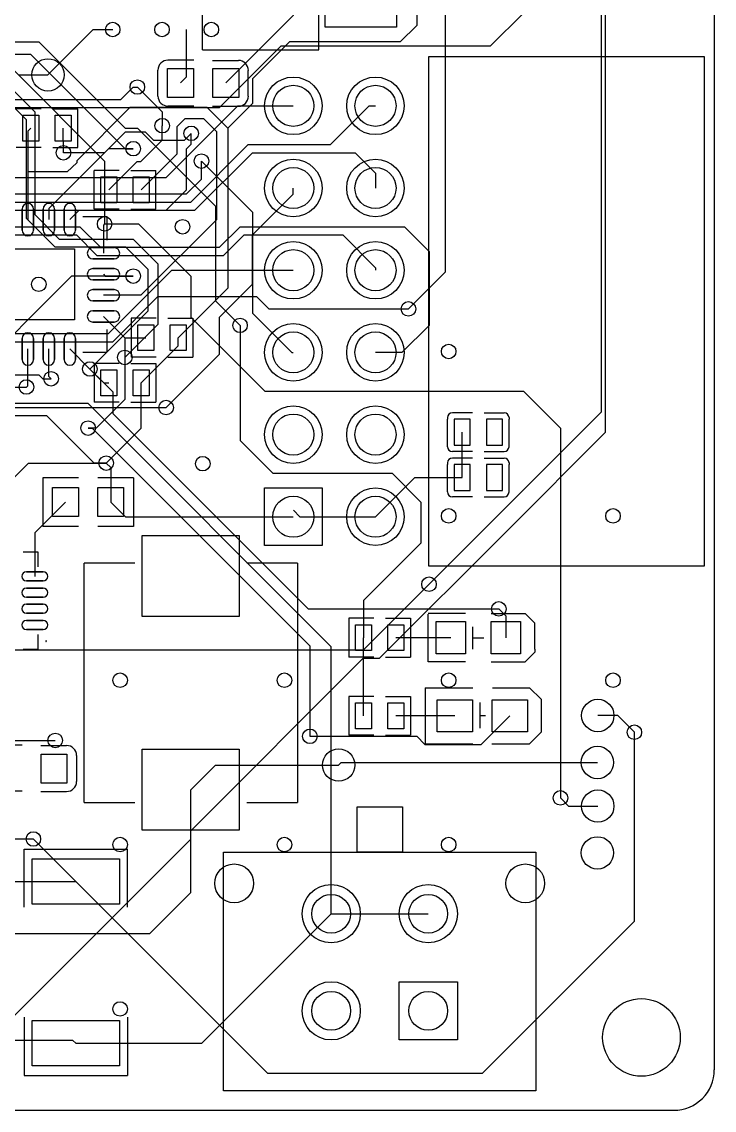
# Model space of a CAD drawing. Header units: millimetres. Extents: x 0 to 60, y 0 to 60.
# Drawn here: x 38.59 to 60, y 0 to 33.64 of the extents above; entities that cross this region are included whole.
import ezdxf

# ---------------------------------------------------------------- set-up
doc = ezdxf.new("R2010")
doc.units = ezdxf.units.MM

msp = doc.modelspace()

# ---------------------------------------------------------------- linework, layer by layer
for points in [[(60, 58.75), (60, 1.25)], [(6.634, 56.388), (10.033, 56.388), (22.479, 43.942), (22.479, 43.086), (32.545, 33.02), (39.116, 33.02), (41.783, 30.353), (42.164, 30.353), (44.577, 27.94), (44.577, 25.019), (45.339, 24.257)], [(13.97, 51.689), (22.098, 43.561), (22.098, 42.926), (32.385, 32.639), (38.862, 32.639), (41.783, 29.718), (42.037, 29.718)], [(51.181, 16.256), (56.515, 21.59), (56.515, 40.513)], [(44.174, 32.772), (44.174, 39.872)], [(47.774, 32.772), (47.774, 39.872)], [(49.073, 38.621), (50.277, 38.621), (50.8, 38.1), (50.8, 33.528), (50.292, 33.02), (46.863, 33.02), (45.72, 31.877), (45.72, 31.115), (44.958, 30.353), (44.323, 30.988), (41.933, 30.988), (40.292, 29.347), (40.292, 29.284), (39.99, 29.002), (38.776, 29.002)], [(22.733, 2.794), (38.227, 2.794), (43.815, 8.382), (43.815, 8.636), (49.147, 13.968), (49.655, 13.968), (53.594, 17.907), (56.642, 20.955), (56.642, 35.814), (56.134, 36.322), (51.943, 36.322), (50.673, 37.592), (39.878, 37.592)], [(50.546, 24.765), (51.689, 25.908), (51.689, 36.195), (52.832, 37.338), (52.832, 37.465)], [(37.084, 30.099), (37.973, 30.988), (44.704, 30.988), (46.609, 32.893), (53.086, 32.893), (55.118, 34.925), (55.372, 34.925)], [(44.897, 31.75), (46.99, 33.843), (46.99, 34.163)], [(39.4, 32), (40.801, 33.401), (41.402, 33.401)], [(43.498, 31.75), (43.688, 31.941), (43.688, 33.401)], [(44.174, 32.772), (47.774, 32.772)], [(43.91, 32.454), (43.11, 32.454)], [(44.486, 32.448), (45.286, 32.448)], [(38.354, 32.131), (38.485, 32), (39.4, 32)], [(38.354, 32.131), (41.152, 29.333), (41.152, 27.392)], [(42.8, 31.344), (42.8, 32.144)], [(45.595, 31.338), (45.595, 32.138)], [(32.766, 29.464), (32.766, 27.94), (33.02, 27.686), (33.782, 27.686), (36.957, 30.861), (36.957, 31.496), (37.269, 31.808), (38.042, 31.808), (38.989, 30.861), (38.989, 27.686), (39.751, 26.924), (42.037, 26.924), (42.799, 26.162), (42.799, 24.287), (41.776, 23.265)], [(38.125, 27.526), (37.592, 28.059), (37.592, 30.607), (38.227, 31.242), (41.656, 31.242), (42.037, 31.623), (42.164, 31.623)], [(42.164, 31.623), (42.934, 30.853), (42.934, 30.429)], [(40.695, 22.908), (42.496, 24.709), (42.496, 25.984), (41.81, 26.67), (39.624, 26.67), (38.735, 27.559), (38.735, 30.607), (37.973, 31.369), (37.465, 31.369)], [(12.446, 24.257), (15.259, 24.257), (15.767, 24.765), (21.209, 24.765), (22.479, 26.035), (26.707, 26.035), (28.739, 28.067), (43.815, 28.067), (45.593, 29.845), (48.133, 29.845), (49.33, 31.042), (49.526, 31.042)], [(25.019, 28.829), (43.053, 28.829), (45.266, 31.042), (46.986, 31.042)], [(39.189, 30.953), (38.419, 30.953)], [(39.549, 30.953), (40.319, 30.953)], [(40.319, 29.753), (40.319, 30.953)], [(43.91, 31.034), (43.11, 31.034)], [(44.486, 31.028), (45.286, 31.028)], [(42.283, 28.448), (43.391, 29.558), (43.391, 30.401), (43.647, 30.655), (44.204, 30.655), (44.607, 30.251), (44.607, 27.521), (42.276, 25.187), (41.115, 25.187)], [(38.1, 30.48), (37.592, 29.972), (37.592, 24.765), (36.703, 23.876), (34.798, 23.876), (34.355, 23.433), (34.355, 22.922), (35.052, 22.225), (37.846, 22.225), (38.354, 22.733), (39.116, 22.733), (39.243, 22.606), (39.497, 22.606)], [(38.87, 30.353), (38.776, 30.259), (38.776, 27.526)], [(39.878, 29.591), (39.87, 30.353)], [(41.283, 28.448), (42.154, 29.317), (42.271, 29.317), (42.934, 29.98), (42.934, 30.429)], [(44.958, 30.353), (44.958, 25.408), (43.426, 23.876)], [(43.828, 30.192), (43.608, 29.972), (42.672, 29.972), (42.418, 30.226), (41.783, 30.226), (41.148, 29.591), (39.878, 29.591)], [(40.076, 27.526), (40.363, 27.813), (43.053, 27.813), (43.688, 28.448), (43.688, 29.718), (43.828, 29.858), (43.828, 30.19)], [(39.189, 29.753), (38.419, 29.753)], [(42.037, 29.718), (41.275, 29.718), (39.426, 27.869), (39.426, 27.526)], [(39.549, 29.753), (40.319, 29.753)], [(11.557, 22.86), (12.319, 23.622), (14.986, 23.622), (15.875, 24.511), (21.336, 24.511), (22.52, 25.695), (26.728, 25.695), (28.849, 27.813), (43.942, 27.813), (45.72, 29.591), (48.895, 29.591), (49.525, 28.961), (49.525, 28.501)], [(20.701, 27.305), (20.701, 26.924), (21.336, 26.289), (26.6, 26.289), (28.632, 28.321), (43.688, 28.321), (44.145, 28.778), (44.145, 29.333)], [(44.145, 29.333), (45.72, 27.758), (45.72, 24.638), (46.936, 23.422), (46.986, 23.422)], [(40.832, 27.848), (40.832, 29.048)], [(41.602, 29.048), (40.832, 29.048)], [(41.962, 29.048), (42.732, 29.048)], [(42.732, 27.848), (42.732, 29.048)], [(43.053, 21.717), (44.704, 23.368), (44.704, 24.511), (45.72, 25.527), (45.72, 27.051), (46.986, 28.317), (46.986, 28.502)], [(40.483, 27.626), (41.217, 27.626)], [(41.602, 27.848), (40.832, 27.848)], [(41.217, 27.626), (41.217, 26.892)], [(41.962, 27.848), (42.732, 27.848)], [(11.481, 22.047), (12.548, 23.114), (17.038, 23.114), (18.054, 24.13), (25.527, 24.13), (28.702, 27.305), (40.386, 27.305), (41.021, 26.67), (44.704, 26.67), (45.339, 27.305), (50.419, 27.305), (51.181, 26.543), (51.181, 24.257), (50.345, 23.421), (49.525, 23.421)], [(41.153, 27.391), (41.115, 27.356), (41.115, 26.487)], [(41.152, 27.392), (42.204, 27.392), (43.815, 25.781), (43.815, 24.511), (46.101, 22.225), (54.102, 22.225), (55.245, 21.082), (55.245, 9.652)], [(30.734, 26.797), (30.988, 27.051), (40.278, 27.051), (40.913, 26.416), (44.831, 26.416), (45.466, 27.051), (48.514, 27.051), (49.526, 26.039), (49.526, 25.962)], [(34.88, 26.56), (34.88, 25.572), (36.449, 24.003), (41.275, 24.003), (43.234, 25.962), (46.986, 25.962)], [(48.158, 6.073), (48.158, 14.326), (40.64, 21.844), (34.925, 21.844), (34.036, 22.733), (34.036, 23.749), (35.941, 25.654), (35.941, 25.781)], [(42.037, 25.781), (40.132, 25.781), (36.957, 22.606), (35.433, 22.606), (34.798, 23.241)], [(41.115, 25.837), (41.171, 25.781), (42.037, 25.781)], [(29.337, 21.844), (29.718, 22.225), (29.718, 23.114), (30.353, 23.749), (41.402, 23.749), (42.799, 25.146), (45.847, 25.146), (46.228, 24.765), (50.546, 24.765)], [(41.115, 24.536), (41.775, 23.876), (42.426, 23.876)], [(41.975, 24.476), (41.975, 23.276)], [(42.745, 24.476), (41.975, 24.476)], [(43.105, 24.476), (43.875, 24.476)], [(43.875, 24.476), (43.875, 23.276)], [(45.339, 24.257), (45.339, 20.701), (46.355, 19.685), (50.038, 19.685), (50.927, 18.796), (50.927, 17.526), (49.157, 15.756), (49.157, 14.605)], [(41.217, 24.129), (41.217, 23.426)], [(41.776, 23.876), (41.776, 23.265)], [(42.283, 22.479), (43.426, 23.622), (43.426, 23.876)], [(36.703, 23.241), (37.592, 22.352), (38.735, 22.352)], [(38.735, 22.352), (38.776, 22.393), (38.776, 23.528)], [(39.497, 22.606), (39.426, 22.677), (39.426, 23.528)], [(40.076, 23.528), (40.696, 22.908)], [(40.483, 23.426), (41.217, 23.426)], [(41.775, 23.264), (41.775, 21.963), (40.894, 21.082), (40.64, 21.082)], [(42.745, 23.276), (41.975, 23.276)], [(43.105, 23.276), (43.875, 23.276)], [(40.695, 22.908), (41.402, 22.201), (41.402, 21.534), (47.442, 15.494), (53.34, 15.494)], [(40.696, 22.908), (41.125, 22.479), (41.283, 22.479)], [(40.832, 23.079), (40.832, 21.879)], [(41.602, 23.079), (40.832, 23.079)], [(41.962, 23.079), (42.732, 23.079)], [(42.732, 23.079), (42.732, 21.879)], [(41.199, 20), (40.833, 20), (39.37, 21.463), (38.1, 21.463), (37.203, 22.36), (37.203, 22.479)], [(41.199, 20), (42.283, 21.082), (42.283, 22.479)], [(41.602, 21.879), (40.832, 21.879)], [(41.962, 21.879), (42.732, 21.879)], [(14.478, 16.383), (15.367, 15.494), (21.336, 15.494), (23.749, 17.907), (24.765, 17.907), (27.051, 17.907), (30.861, 21.717), (43.053, 21.717)], [(52.525, 21.555), (51.905, 21.555)], [(52.885, 21.555), (53.505, 21.555)], [(51.755, 21.405), (51.755, 21.355)], [(51.755, 20.555), (51.755, 21.355)], [(53.655, 21.405), (53.655, 21.355)], [(53.655, 20.555), (53.655, 21.355)], [(40.64, 21.082), (40.767, 21.082), (46.863, 14.986), (47.498, 14.351), (47.498, 11.557)], [(52.205, 19.558), (52.205, 20.955)], [(51.755, 20.505), (51.755, 20.555)], [(53.655, 20.505), (53.655, 20.555)], [(52.525, 20.355), (51.905, 20.355)], [(52.885, 20.355), (53.505, 20.355)], [(36.83, 18.034), (38.796, 20), (41.2, 20)], [(41.199, 20), (41.341, 19.86), (41.341, 18.796)], [(51.755, 20.008), (51.755, 19.958)], [(51.755, 19.158), (51.755, 19.958)], [(52.525, 20.158), (51.905, 20.158)], [(52.885, 20.158), (53.505, 20.158)], [(53.655, 20.008), (53.655, 19.958)], [(53.655, 19.158), (53.655, 19.958)], [(40.34, 19.546), (39.239, 19.546)], [(39.24, 19.546), (39.24, 18.046)], [(40.941, 19.551), (42.041, 19.551)], [(42.041, 19.546), (42.041, 18.046)], [(49.525, 18.341), (50.742, 19.558), (52.205, 19.558)], [(51.755, 19.108), (51.755, 19.158)], [(52.525, 18.958), (51.905, 18.958)], [(52.885, 18.958), (53.505, 18.958)], [(53.655, 19.108), (53.655, 19.158)], [(39.939, 18.796), (38.992, 17.849), (38.992, 16.497)], [(41.341, 18.796), (41.793, 18.341), (46.985, 18.341)], [(46.99, 18.542), (47.191, 18.341), (49.525, 18.341)], [(40.34, 18.046), (39.239, 18.046)], [(40.941, 18.051), (42.041, 18.051)], [(39.092, 17.248), (38.636, 17.248)], [(39.092, 16.792), (39.092, 17.248)], [(40.515, 9.508), (40.515, 16.908)], [(42.084, 16.908), (40.515, 16.908)], [(47.115, 16.908), (45.546, 16.908)], [(47.115, 16.908), (47.115, 9.508)], [(51.181, 16.256), (49.149, 14.224), (27.305, 14.224)], [(53.34, 15.494), (53.556, 15.278), (53.556, 14.605)], [(48.706, 15.205), (48.706, 14.005)], [(49.476, 15.205), (48.706, 15.205)], [(49.836, 15.205), (50.606, 15.205)], [(50.606, 15.205), (50.606, 14.005)], [(52.305, 15.355), (51.155, 15.355)], [(51.155, 13.855), (51.155, 15.335)], [(53.105, 15.355), (54.155, 15.355)], [(54.455, 14.955), (54.455, 15.055), (54.155, 15.355)], [(52.535, 14.255), (52.535, 14.935)], [(54.455, 14.255), (54.455, 14.955)], [(39.092, 14.248), (39.092, 14.704)], [(49.157, 12.192), (49.157, 14.605)], [(51.854, 14.605), (50.157, 14.605)], [(52.535, 14.603), (52.875, 14.603)], [(38.636, 14.248), (39.092, 14.248)], [(54.455, 14.255), (54.455, 14.155), (54.155, 13.855)], [(38.948, 8.382), (38.948, 8.382), (37.973, 8.382), (37.338, 9.017), (32.385, 9.017), (31.115, 10.287), (31.115, 12.192), (32.766, 13.843), (33.553, 13.843)], [(49.476, 14.005), (48.706, 14.005)], [(49.836, 14.005), (50.606, 14.005)], [(52.305, 13.855), (51.155, 13.855)], [(53.105, 13.855), (54.155, 13.855)], [(35.941, 13.335), (37.846, 11.43), (39.624, 11.43)], [(48.706, 12.792), (48.706, 11.592)], [(49.476, 12.792), (48.706, 12.792)], [(49.836, 12.792), (50.606, 12.792)], [(50.606, 12.792), (50.606, 11.592)], [(51.067, 13.056), (52.54, 13.056)], [(51.067, 13.056), (51.067, 11.328)], [(53.149, 13.056), (54.292, 13.056)], [(54.292, 13.056), (54.648, 12.7), (54.648, 11.684), (54.292, 11.328)], [(52.756, 12.598), (52.756, 11.811)], [(47.498, 11.557), (50.8, 11.557), (51.054, 11.303), (52.794, 11.303), (53.683, 12.192)], [(51.981, 12.192), (50.157, 12.192)], [(52.756, 12.2), (52.931, 12.2)], [(57.531, 11.684), (57.015, 12.2), (56.4, 12.2)], [(38.949, 8.382), (46.188, 1.143), (52.832, 1.143), (57.531, 5.842), (57.531, 11.684)], [(49.476, 11.592), (48.706, 11.592)], [(49.836, 11.592), (50.606, 11.592)], [(38.6, 11.278), (37.8, 11.278)], [(39.176, 11.272), (39.975, 11.272)], [(51.067, 11.328), (52.54, 11.328)], [(53.124, 11.328), (54.292, 11.328)], [(40.285, 10.962), (40.285, 10.162)], [(43.815, 9.906), (44.577, 10.668), (48.387, 10.668)], [(48.387, 10.668), (48.466, 10.747), (56.388, 10.747)], [(36.02, 5.405), (36.076, 5.461), (42.545, 5.461), (43.815, 6.731), (43.815, 9.906)], [(38.6, 9.858), (37.8, 9.858)], [(39.176, 9.852), (39.975, 9.852)], [(40.515, 9.508), (42.084, 9.508)], [(45.546, 9.508), (47.115, 9.508)], [(55.245, 9.652), (55.497, 9.4), (56.4, 9.4)], [(40.259, 7.071), (38.948, 8.382)], [(38.66, 6.272), (38.66, 8.072)], [(38.66, 8.072), (41.86, 8.072)], [(41.86, 6.272), (41.86, 8.072)], [(37.592, 6.985), (37.678, 7.071), (40.259, 7.071)], [(40.259, 2.073), (44.158, 2.073), (48.158, 6.073)], [(48.157, 6.072), (51.157, 6.072)], [(38.66, 2.872), (38.66, 1.072)], [(41.86, 2.872), (41.86, 1.072)], [(40.259, 2.073), (40.173, 2.159), (37.846, 2.159)], [(38.66, 1.072), (41.86, 1.072)], [(1.25, 0), (58.75, 0)]]:
    msp.add_lwpolyline(points)
for points in [[(47.973, 33.472), (47.973, 34.572), (50.173, 34.572), (50.173, 33.472)], [(51.177, 17.072), (51.177, 32.566), (59.686, 32.566), (59.686, 16.818), (51.177, 16.818), (51.177, 17.072)], [(43.897, 31.3), (43.097, 31.3), (43.097, 32.2), (43.897, 32.2)], [(45.297, 31.3), (44.497, 31.3), (44.497, 32.2), (45.297, 32.2)], [(39.119, 29.953), (38.619, 29.953), (38.619, 30.753), (39.119, 30.753)], [(40.119, 29.953), (39.619, 29.953), (39.619, 30.753), (40.119, 30.753)], [(41.532, 28.048), (41.032, 28.048), (41.032, 28.848), (41.532, 28.848)], [(42.532, 28.048), (42.032, 28.048), (42.032, 28.848), (42.532, 28.848)], [(38.602, 27.201), (38.602, 27.851)], [(38.952, 27.201), (38.952, 27.851)], [(39.252, 27.201), (39.252, 27.851)], [(39.602, 27.201), (39.602, 27.851)], [(39.902, 27.201), (39.902, 27.851)], [(40.252, 27.201), (40.252, 27.851)], [(38.017, 26.626), (40.217, 26.626), (40.217, 24.426), (38.017, 24.426)], [(40.792, 26.661), (41.442, 26.661)], [(40.792, 26.311), (41.442, 26.311)], [(40.792, 26.011), (41.442, 26.011)], [(40.792, 25.661), (41.442, 25.661)], [(40.792, 25.361), (41.442, 25.361)], [(40.792, 25.011), (41.442, 25.011)], [(40.792, 24.71), (41.442, 24.71)], [(40.792, 24.36), (41.442, 24.36)], [(42.175, 24.276), (42.675, 24.276), (42.675, 23.476), (42.175, 23.476)], [(43.175, 24.276), (43.675, 24.276), (43.675, 23.476), (43.175, 23.476)], [(38.602, 23.201), (38.602, 23.851)], [(38.952, 23.201), (38.952, 23.851)], [(39.252, 23.201), (39.252, 23.851)], [(39.602, 23.201), (39.602, 23.851)], [(39.902, 23.201), (39.902, 23.851)], [(40.252, 23.201), (40.252, 23.851)], [(41.032, 22.879), (41.532, 22.879), (41.532, 22.079), (41.032, 22.079)], [(42.032, 22.879), (42.532, 22.879), (42.532, 22.079), (42.032, 22.079)], [(51.955, 20.555), (52.455, 20.555), (52.455, 21.355), (51.955, 21.355)], [(52.955, 20.555), (53.455, 20.555), (53.455, 21.355), (52.955, 21.355)], [(51.955, 19.158), (52.455, 19.158), (52.455, 19.958), (51.955, 19.958)], [(52.955, 19.158), (53.455, 19.158), (53.455, 19.958), (52.955, 19.958)], [(39.54, 19.246), (40.34, 19.246), (40.34, 18.346), (39.54, 18.346)], [(40.94, 19.246), (41.74, 19.246), (41.74, 18.346), (40.94, 18.346)], [(46.097, 17.453), (46.097, 19.231), (47.875, 19.231), (47.875, 17.453)], [(45.315, 17.76), (45.315, 15.26), (42.315, 15.26), (42.315, 17.76)], [(38.732, 16.638), (39.252, 16.638)], [(38.732, 16.358), (39.252, 16.358)], [(38.732, 16.137), (39.252, 16.137)], [(38.732, 15.857), (39.252, 15.857)], [(38.732, 15.639), (39.252, 15.639)], [(38.732, 15.359), (39.252, 15.359)], [(38.732, 15.139), (39.252, 15.139)], [(38.732, 14.859), (39.252, 14.859)], [(48.906, 15.005), (49.406, 15.005), (49.406, 14.205), (48.906, 14.205)], [(49.906, 15.005), (50.406, 15.005), (50.406, 14.205), (49.906, 14.205)], [(52.305, 15.105), (52.305, 14.105), (51.405, 14.105), (51.405, 15.105)], [(54.005, 15.105), (54.005, 14.105), (53.105, 14.105), (53.105, 15.105)], [(48.906, 12.592), (49.406, 12.592), (49.406, 11.792), (48.906, 11.792)], [(49.906, 12.592), (50.406, 12.592), (50.406, 11.792), (49.906, 11.792)], [(52.527, 12.687), (52.527, 11.697), (51.435, 11.697), (51.435, 12.687)], [(54.229, 12.687), (54.229, 11.697), (53.137, 11.697), (53.137, 12.687)], [(45.315, 11.156), (45.315, 8.656), (42.315, 8.656), (42.315, 11.156)], [(39.188, 11.006), (39.988, 11.006), (39.988, 10.106), (39.188, 10.106)], [(48.957, 9.372), (50.357, 9.372), (50.357, 7.972), (48.957, 7.972), (48.957, 9.372)], [(38.91, 6.372), (38.91, 7.772), (41.61, 7.772), (41.61, 6.372)], [(44.832, 7.972), (54.482, 7.972), (54.482, 0.602), (44.832, 0.602), (44.832, 7.972)], [(50.257, 3.972), (52.057, 3.972), (52.057, 2.172), (50.257, 2.172)], [(38.91, 1.372), (38.91, 2.772), (41.61, 2.772), (41.61, 1.372)]]:
    msp.add_lwpolyline(points, close=True)
for centre, radius in [((41.402, 33.401), 0.225), ((42.926, 33.401), 0.225), ((44.45, 33.401), 0.225), ((39.4, 31.999), 0.5), ((42.164, 31.623), 0.225), ((46.986, 31.042), 0.889), ((46.986, 31.042), 0.635), ((49.526, 31.042), 0.889), ((49.526, 31.042), 0.635), ((42.934, 30.429), 0.225), ((43.828, 30.192), 0.225), ((42.037, 29.718), 0.225), ((39.878, 29.591), 0.225), ((44.145, 29.333), 0.225), ((46.986, 28.502), 0.889), ((49.526, 28.502), 0.889), ((46.986, 28.502), 0.635), ((49.526, 28.502), 0.635), ((41.152, 27.392), 0.225), ((43.561, 27.305), 0.225), ((46.986, 25.962), 0.889), ((46.986, 25.962), 0.635), ((49.526, 25.962), 0.889), ((49.526, 25.962), 0.635), ((42.037, 25.781), 0.225), ((39.116, 25.527), 0.225), ((50.546, 24.765), 0.225), ((45.339, 24.257), 0.225), ((46.986, 23.422), 0.889), ((49.526, 23.422), 0.889), ((46.986, 23.422), 0.635), ((49.526, 23.422), 0.635), ((51.79, 23.45), 0.225), ((41.776, 23.265), 0.225), ((40.695, 22.908), 0.225), ((38.735, 22.352), 0.225), ((39.497, 22.606), 0.225), ((43.053, 21.717), 0.225), ((46.986, 20.882), 0.889), ((49.526, 20.882), 0.889), ((40.64, 21.082), 0.225), ((46.986, 20.882), 0.635), ((49.526, 20.882), 0.635), ((41.2, 20), 0.225), ((44.187, 19.983), 0.225), ((49.526, 18.342), 0.889), ((46.986, 18.342), 0.635), ((49.526, 18.342), 0.635), ((51.79, 18.37), 0.225), ((56.87, 18.37), 0.225), ((51.181, 16.256), 0.225), ((53.34, 15.494), 0.225), ((41.63, 13.29), 0.225), ((46.71, 13.29), 0.225), ((51.79, 13.29), 0.225), ((56.87, 13.29), 0.225), ((56.4, 12.2), 0.5), ((47.498, 11.557), 0.225), ((57.531, 11.684), 0.225), ((39.624, 11.43), 0.225), ((48.387, 10.668), 0.5), ((56.388, 10.747), 0.5), ((55.245, 9.652), 0.225), ((56.4, 9.4), 0.5), ((38.949, 8.382), 0.225), ((41.63, 8.21), 0.225), ((46.71, 8.21), 0.225), ((51.79, 8.21), 0.225), ((56.388, 7.953), 0.5), ((45.157, 7.012), 0.6), ((54.157, 7.012), 0.6), ((48.157, 6.072), 0.9), ((51.157, 6.072), 0.9), ((48.157, 6.072), 0.6), ((51.157, 6.072), 0.6), ((48.157, 3.072), 0.9), ((48.157, 3.072), 0.6), ((51.157, 3.072), 0.6), ((57.75, 2.25), 1.2), ((41.63, 3.13), 0.225)]:
    msp.add_circle(centre, radius)
for centre, radius, start, end in [((43.11, 32.144), 0.31, 90, 180), ((45.286, 32.138), 0.31, 0, 90), ((43.11, 31.344), 0.31, 180, 270), ((45.286, 31.338), 0.31, 270, 0), ((38.777, 27.851), 0.175, 0, 180), ((39.427, 27.851), 0.175, 0, 180), ((40.077, 27.851), 0.175, 0, 180), ((38.777, 27.201), 0.175, 180, 0), ((39.427, 27.201), 0.175, 180, 0), ((40.077, 27.201), 0.175, 180, 0), ((40.792, 26.486), 0.175, 450, 270), ((41.442, 26.486), 0.175, 270, 450), ((40.792, 25.836), 0.175, 450, 270), ((41.442, 25.836), 0.175, 270, 450), ((40.792, 25.186), 0.175, 450, 270), ((41.442, 25.186), 0.175, 270, 450), ((40.792, 24.535), 0.175, 450, 270), ((41.442, 24.535), 0.175, 270, 450), ((38.777, 23.851), 0.175, 0, 180), ((39.427, 23.851), 0.175, 0, 180), ((40.077, 23.851), 0.175, 0, 180), ((38.777, 23.201), 0.175, 180, 0), ((39.427, 23.201), 0.175, 180, 0), ((40.077, 23.201), 0.175, 180, 0), ((51.905, 21.405), 0.15, 90, 180), ((53.505, 21.405), 0.15, 360, 90), ((51.905, 20.505), 0.15, 180, 270), ((53.505, 20.505), 0.15, 270, 0), ((51.905, 20.008), 0.15, 90, 180), ((53.505, 20.008), 0.15, 360, 90), ((51.905, 19.108), 0.15, 180, 270), ((53.505, 19.108), 0.15, 270, 0), ((38.732, 16.498), 0.14, 450, 270), ((39.252, 16.498), 0.14, 270, 450), ((38.732, 15.997), 0.14, 450, 270), ((39.252, 15.997), 0.14, 270, 450), ((38.732, 15.499), 0.14, 450, 270), ((39.252, 15.499), 0.14, 270, 450), ((38.732, 14.999), 0.14, 450, 270), ((39.252, 14.999), 0.14, 270, 450), ((39.342, 14.498), 0.01, 187.2907, 172.7093), ((39.975, 10.962), 0.31, 360, 90), ((39.975, 10.162), 0.31, 270, 0), ((58.75, 1.25), 1.25, 270, 360)]:
    msp.add_arc(centre, radius, start, end)

doc.saveas('drawing.dxf')
